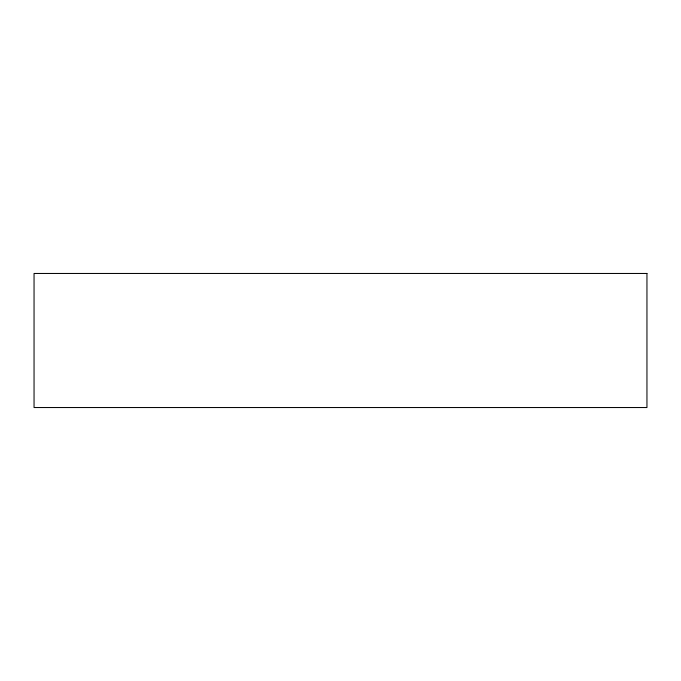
<?xml version="1.0" encoding="UTF-8"?>
<svg xmlns="http://www.w3.org/2000/svg" width="681" height="681" viewBox="0 0 681 681"><rect width="100%" height="100%" fill="white"/><g stroke="black" fill="none" stroke-linecap="round" stroke-linejoin="round"><path stroke-width="1.02" d="M646.95 273.464L34.05 273.464L34.05 407.536L646.95 407.536L646.95 273.464"/></g></svg>
